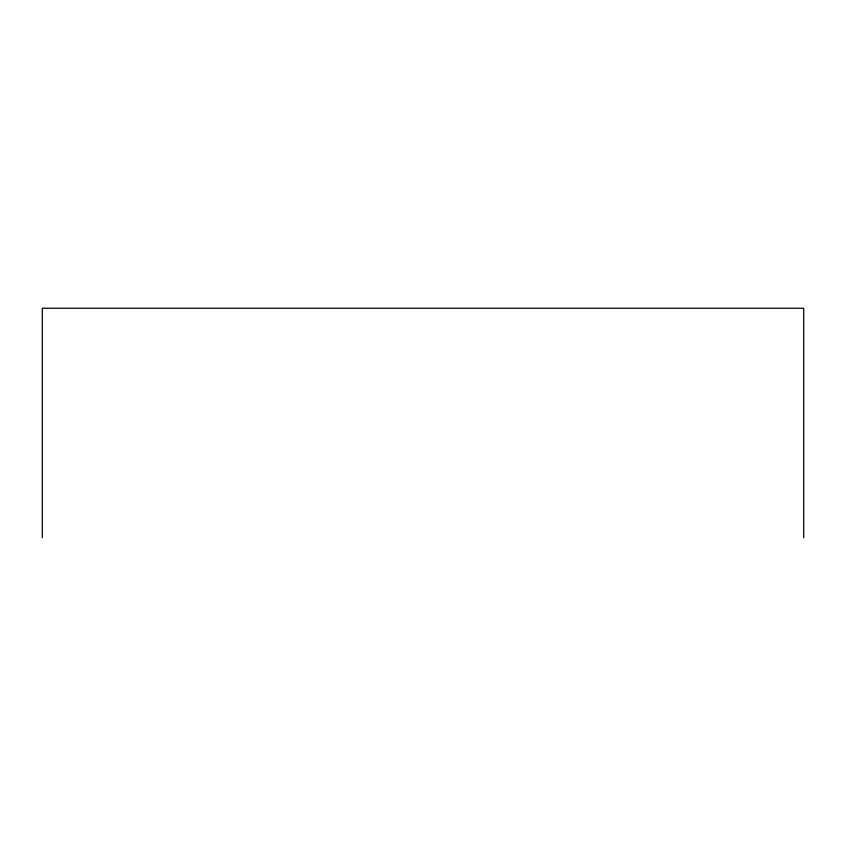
<?xml version="1.0" encoding="UTF-8"?>
<svg xmlns="http://www.w3.org/2000/svg" width="846" height="846" viewBox="0 0 846 846"><rect width="100%" height="100%" fill="white"/><g stroke="black" fill="none" stroke-linecap="round" stroke-linejoin="round"><path stroke-width="1.27" d="M803.7 537.76L803.7 308.24L42.3 308.24L42.3 537.76"/></g></svg>
